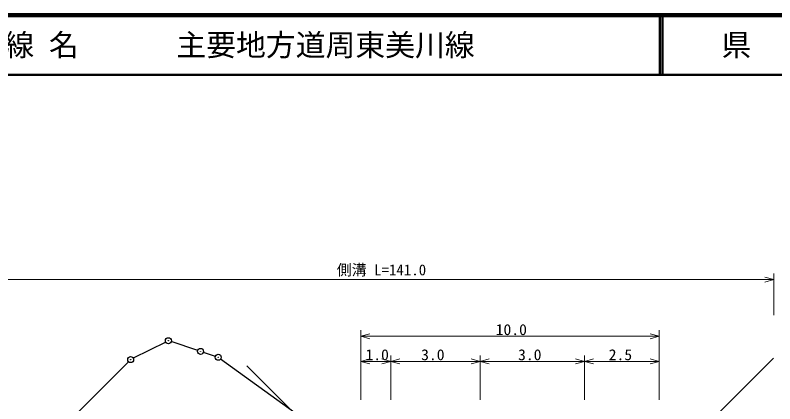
# Model space of a CAD drawing. Units: millimetres, scale not verified, with parts at other scales. Extents: x 40000 to 680000, y 20000 to 380000.
# Drawn here: x 189708 to 317052, y 314798 to 380000 of the extents above; entities that cross this region are included whole.
import ezdxf
from ezdxf.enums import TextEntityAlignment as Align

# ---------------------------------------------------------------- set-up
doc = ezdxf.new("R2010")
doc.units = ezdxf.units.MM
doc.header["$LTSCALE"] = 1000
for name, color, linetype, lineweight in [('M-BGD', 7, 'Continuous', 25), ('M-BMK-ROW', 30, 'Continuous', 25), ('M-STR-HTXT', 7, 'Continuous', 13), ('M-TTL', 2, 'Continuous', 140), ('M-TTL-LINE', 7, 'Continuous', 50), ('M-TTL-TXT', 7, 'Continuous', 50)]:
    doc.layers.add(name, color=color, linetype=linetype, lineweight=lineweight)
doc.styles.add('ＭＳ ゴシック', font='')
doc.styles.get('ＭＳ ゴシック').set_extended_font_data('MS Gothic')

msp = doc.modelspace()

# ---------------------------------------------------------------- linework, layer by layer
at = {"layer": 'M-BGD'}
for p, q in [((316840, 322476), (302973, 308609)), ((242359, 307359), (228560, 321158))]:
    msp.add_line(p, q, dxfattribs=at)
at = {"layer": 'M-BMK-ROW'}
for p, q in [((214941, 325159), (209512, 322440)), ((220305, 323749), (215862, 325225)), ((223271, 322762), (221254, 323433)), ((236590, 313296), (224151, 322311)), ((208712, 321862), (193620, 306747))]:
    msp.add_line(p, q, dxfattribs=at)
for centre, radius in [((215388, 325383), 500), ((215388, 325383), 20), ((220780, 323591), 500), ((220780, 323591), 20), ((209065, 322216), 500), ((209065, 322216), 20), ((223746, 322604), 500), ((223746, 322604), 20)]:
    msp.add_circle(centre, radius, dxfattribs=at)
at = {"layer": 'M-STR-HTXT'}
for p, q in [((316885, 336653), (316885, 329652)), ((179714, 335653), (316885, 335653)), ((315385, 336073), (316885, 335653)), ((316885, 335653), (315385, 335233)), ((247666, 315486), (247666, 327134)), ((247666, 326134), (249166, 326554)), ((249166, 325714), (247666, 326134)), ((247666, 326134), (297666, 326134)), ((296166, 326554), (297666, 326134)), ((297666, 326134), (296166, 325714)), ((297666, 327134), (297666, 315486)), ((247666, 321916), (249166, 322336)), ((251166, 322336), (252666, 321916)), ((252666, 322916), (252666, 315486)), ((252666, 321916), (254166, 322336)), ((266166, 322336), (267666, 321916)), ((267666, 322916), (267666, 315486)), ((267666, 321916), (269166, 322336)), ((283666, 322336), (285166, 321916)), ((285166, 322916), (285166, 315486)), ((285166, 321916), (286666, 322336)), ((296166, 322336), (297666, 321916)), ((249166, 321496), (247666, 321916)), ((247666, 321916), (252666, 321916)), ((252666, 321916), (251166, 321496)), ((254166, 321496), (252666, 321916)), ((252666, 321916), (267666, 321916)), ((267666, 321916), (266166, 321496)), ((269166, 321496), (267666, 321916)), ((267666, 321916), (285166, 321916)), ((285166, 321916), (283666, 321496)), ((286666, 321496), (285166, 321916)), ((285166, 321916), (297666, 321916)), ((297666, 321916), (296166, 321496))]:
    msp.add_line(p, q, dxfattribs=at)
at = {"layer": 'M-TTL'}
msp.add_line((680000, 380000), (40000, 380000), dxfattribs=at)
at = {"layer": 'M-TTL-LINE'}
for p, q in [((297750, 380000), (297750, 370000)), ((298250, 380000), (298250, 370000)), ((40000, 370000), (680000, 370000))]:
    msp.add_line(p, q, dxfattribs=at)

# ---------------------------------------------------------------- texts
at = {"layer": 'M-STR-HTXT', "style": 'ＭＳ ゴシック'}
msp.add_text('側溝 L=141.0', height=1833, dxfattribs=at).set_placement((243624, 335802), align=Align.BOTTOM_LEFT)
at = {"layer": 'M-STR-HTXT', "style": 'ＭＳ ゴシック', "width": 1.05}
for s, p in [('10.0', (270258, 325783)), ('1.0', (248425, 321565)), ('3.0', (257758, 321565)), ('3.0', (274008, 321565)), ('2.5', (289208, 321565))]:
    msp.add_text(s, height=1833, dxfattribs=at).set_placement(p, align=Align.BOTTOM_LEFT)
at = {"layer": 'M-TTL-TXT', "style": 'ＭＳ ゴシック'}
for s, p in [('路 線 名', (180380, 375000)), ('主要地方道周東美川線', (216734, 375000))]:
    msp.add_text(s, height=3666, dxfattribs=at).set_placement(p, align=Align.MIDDLE_LEFT)
msp.add_text('県\u3000名', height=3666, dxfattribs=at).set_placement((315625, 375000), align=Align.MIDDLE_CENTER)

doc.saveas('drawing.dxf')
